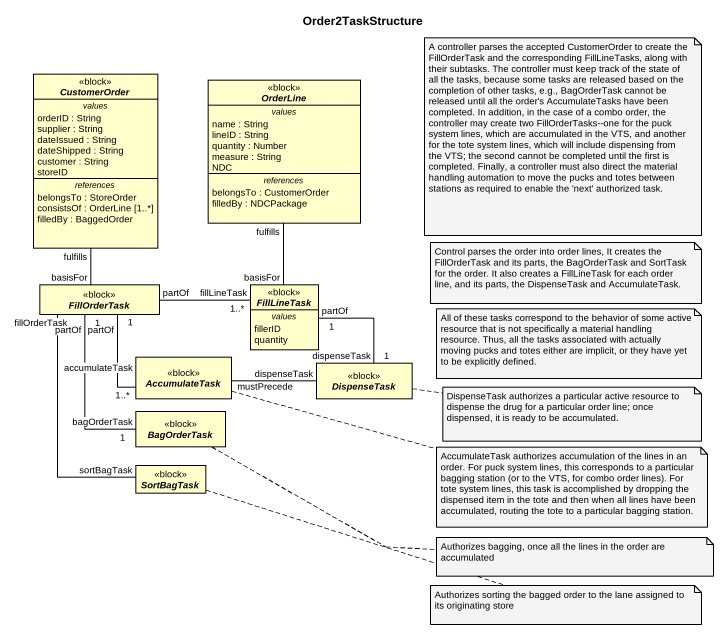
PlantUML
@startuml
title Order2TaskStructure
hide circle
hide empty members
abstract class CustomerOrder <<block>> {
  -- values --
  orderID : String
  supplier : String
  dateIssued : String
  dateShipped : String
  customer : String
  storeID
  -- references --
  belongsTo : StoreOrder
  consistsOf : OrderLine [1..*]
  filledBy : BaggedOrder
}
abstract class OrderLine <<block>> {
  -- values --
  name : String
  lineID : String
  quantity : Number
  measure : String
  NDC
  -- references --
  belongsTo : CustomerOrder
  filledBy : NDCPackage
}
abstract class FillOrderTask <<block>>
abstract class FillLineTask <<block>> {
  -- values --
  fillerID
  quantity
}
abstract class AccumulateTask <<block>>
abstract class DispenseTask <<block>>
abstract class BagOrderTask <<block>>
abstract class SortBagTask <<block>>
CustomerOrder "fulfills" -- "basisFor" FillOrderTask
OrderLine "fulfills" -- "basisFor" FillLineTask
FillOrderTask "partOf" -right- "fillLineTask\n1..*" FillLineTask
FillOrderTask "partOf\n1" -- "accumulateTask\n1..*" AccumulateTask
FillOrderTask "partOf\n1" -- "bagOrderTask\n1" BagOrderTask
FillOrderTask "fillOrderTask" -- "sortBagTask" SortBagTask
FillLineTask "partOf\n1" -- "dispenseTask\n1" DispenseTask
DispenseTask "dispenseTask" -left- "mustPrecede" AccumulateTask
note as N1
  A controller parses the accepted CustomerOrder to create the FillOrderTask and the corresponding FillLineTasks, along with their subtasks. The controller must keep track of the state of all the tasks, because some tasks are released based on the completion of other tasks, e.g., BagOrderTask cannot be released until all the order's AccumulateTasks have been completed. In addition, in the case of a combo order, the controller may create two FillOrderTasks--one for the puck system lines, which are accumulated in the VTS, and another for the tote system lines, which will include dispensing from the VTS; the second cannot be completed until the first is completed. Finally, a controller must also direct the material handling automation to move the pucks and totes between stations as required to enable the 'next' authorized task.
end note
note as N2
  Control parses the order into order lines, It creates the FillOrderTask and its parts, the BagOrderTask and SortTask for the order. It also creates a FillLineTask for each order line, and its parts, the DispenseTask and AccumulateTask.
end note
note as N3
  All of these tasks correspond to the behavior of some active resource that is not specifically a material handling resource. Thus, all the tasks associated with actually moving pucks and totes either are implicit, or they have yet to be explicitly defined.
end note
note right of DispenseTask : DispenseTask authorizes a particular active resource to dispense the drug for a particular order line; once dispensed, it is ready to be accumulated.
note right of AccumulateTask : AccumulateTask authorizes accumulation of the lines in an order. For puck system lines, this corresponds to a particular bagging station (or to the VTS, for combo order lines). For tote system lines, this task is accomplished by dropping the dispensed item in the tote and then when all lines have been accumulated, routing the tote to a particular bagging station.
note right of BagOrderTask : Authorizes bagging, once all the lines in the order are accumulated
note right of SortBagTask : Authorizes sorting the bagged order to the lane assigned to its originating store
@enduml
